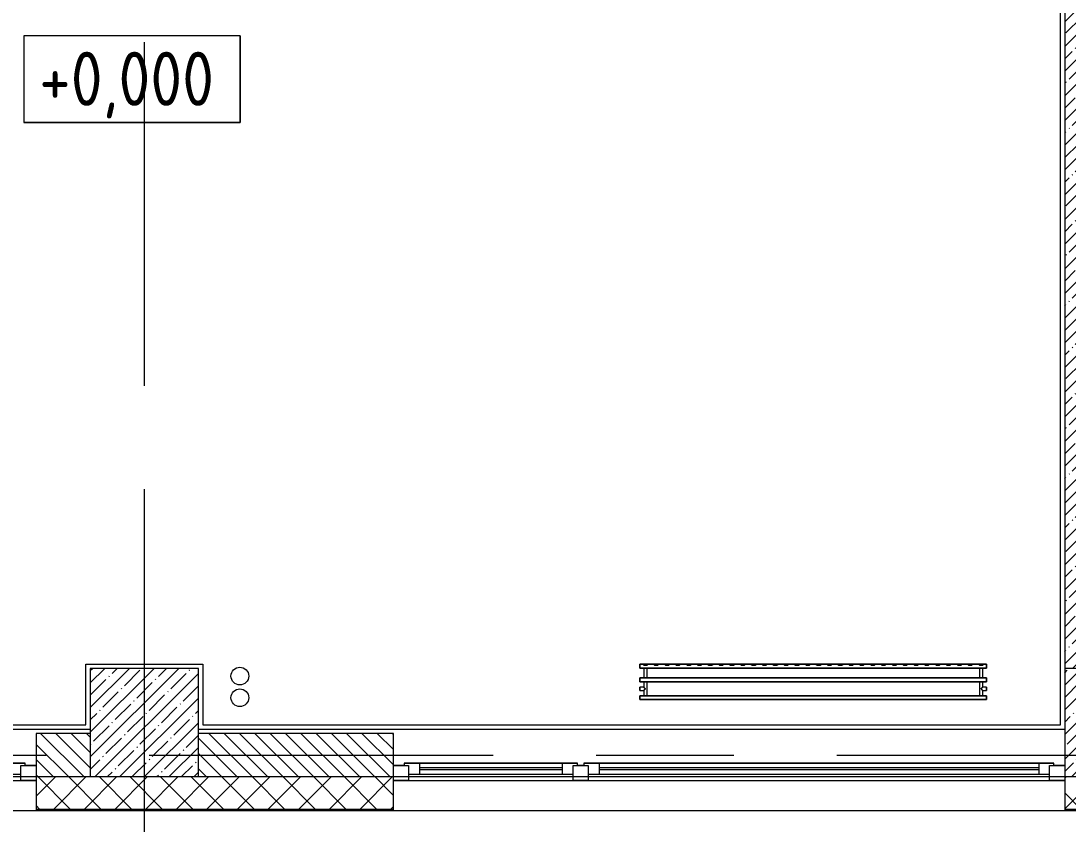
# Model space of a CAD drawing. Header units: millimetres. Extents: x 2623 to 216772, y -8553 to 29000.
# Drawn here: x 25205 to 30040, y -319 to 3391 of the extents above; entities that cross this region are included whole.
import ezdxf

# ---------------------------------------------------------------- set-up
doc = ezdxf.new("R2010")
doc.units = ezdxf.units.MM
doc.linetypes.add('Осевая', pattern=[3175, 635, -476.25, 1587.5, -476.25])
for name, color, linetype, lineweight in [('A-DETL', 7, 'Continuous', 9), ('A-GLAZ', 7, 'Continuous', 9), ('A-WALL', 7, 'Continuous', 9), ('A-WALL-1', 7, 'Continuous', 13), ('G-ANNO-DIMS', 7, 'Continuous', 9), ('I-WALL', 7, 'Continuous', 9), ('S-COLS', 7, 'Continuous', 9), ('Оси', 7, 'Continuous', 9), ('Оси-2', 7, 'Осевая', 9)]:
    doc.layers.add(name, color=color, linetype=linetype, lineweight=lineweight)
doc.layers.add('A-FLOR-1', color=7, linetype='Continuous', lineweight=9, true_color=0xaaaaaa)
doc.layers.add('M-EQPM-1', color=7, linetype='Continuous', lineweight=9, true_color=0xaaaaaa)
doc.styles.add('GOST Common_5', font='GOST_Common.ttf', dxfattribs={"width": 0.9, "height": 250})

# ---------------------------------------------------------------- blocks, each defined once
blk = doc.blocks.new('BSC_Колонна _Прямоугольная - 500х500-V6-План монтажа стен и перегородок 3 этажа в осях 12-23')
at = {"layer": 'S-COLS'}
h = blk.add_hatch(dxfattribs=at)
h.set_pattern_fill('FP_10', color=256, style=0, pattern_type=2)
h.set_pattern_definition([(45, (-43160, -150), (-57.02463, 57.02463), []), (45, (-43102.975, -150), (-57.02463, 57.02463), [100.806, -20.161, 3.353, -16.808])])
h.paths.add_polyline_path([(-250, -250), (250, -250), (250, 250), (-250, 250)])
for p, q in [((250, 250), (-250, 250)), ((-250, 250), (-250, -250)), ((250, -250), (250, 250)), ((-250, -250), (250, -250))]:
    blk.add_line(p, q, dxfattribs=at)
blk = doc.blocks.new('BSC_Колонна _Прямоугольная - 500х500-V7-План монтажа стен и перегородок 3 этажа в осях 12-23')
at = {"layer": 'S-COLS'}
h = blk.add_hatch(dxfattribs=at)
h.set_pattern_fill('FP_11', color=256, style=0, pattern_type=2)
h.set_pattern_definition([(45, (-47660, -150), (-57.02463, 57.02463), []), (45, (-47602.975, -150), (-57.02463, 57.02463), [100.806, -20.161, 3.353, -16.808])])
h.paths.add_polyline_path([(-250, -250), (250, -250), (250, 250), (-250, 250), (-250, 9.6)])
for p, q in [((250, 250), (-250, 250)), ((-250, 250), (-250, -250)), ((250, -250), (250, 250)), ((-250, -250), (250, -250))]:
    blk.add_line(p, q, dxfattribs=at)
blk = doc.blocks.new('120_Окно_СКБ_2Ст - 120_Окно_СКБ_2Ст 3100х2500 _мал_створка слева_ 2-V21-План монтажа стен и перегородок 3 этажа в осях 12-23')
at = {"layer": 'A-GLAZ'}
for p, q in [((-1550, -127), (-1550, -57)), ((-1550, -57), (-1480, -57)), ((1550, -57), (-1550, -57)), ((-1480, -57), (-1480, -127)), ((650, -87), (-1480, -87)), ((-1480, -87), (-1480, -127)), ((-1430, -137), (-1430, -87)), ((600, -137), (600, -87)), ((650, -127), (650, -57)), ((650, -57), (720, -57)), ((650, -127), (650, -87)), ((720, -57), (720, -127)), ((1480, -87), (720, -87)), ((720, -87), (720, -127)), ((770, -137), (770, -87)), ((1430, -137), (1430, -87)), ((1480, -127), (1480, -57)), ((1480, -57), (1550, -57)), ((1480, -127), (1480, -87)), ((1550, -57), (1550, -127)), ((-1480, -127), (-1550, -127)), ((-1550, -127), (-1500, -127)), ((-1480, -127), (-1500, -127)), ((-1500, -127), (-1500, -137)), ((-1500, -137), (670, -137)), ((670, -137), (-1500, -137)), ((-1430, -107), (600, -107)), ((600, -117), (-1430, -117)), ((720, -127), (650, -127)), ((670, -127), (650, -127)), ((670, -127), (700, -127)), ((670, -137), (670, -127)), ((720, -127), (700, -127)), ((700, -127), (700, -137)), ((700, -137), (1500, -137)), ((1500, -137), (700, -137)), ((770, -107), (1430, -107)), ((1430, -117), (770, -117)), ((1550, -127), (1480, -127)), ((1500, -127), (1480, -127)), ((1500, -127), (1550, -127)), ((1500, -137), (1500, -127))]:
    blk.add_line(p, q, dxfattribs=at)
blk = doc.blocks.new('120_Окно_СКБ_1Ст - 120_Окно_СКБ_1Ст 900х2500_h_-22445987-План монтажа стен и перегородок 3 этажа в осях 12-23')
at = {"layer": 'A-GLAZ'}
for p, q in [((-450, -127), (-450, -57)), ((-450, -57), (-380, -57)), ((450, -57), (-450, -57)), ((-380, -57), (-380, -127)), ((380, -87), (-380, -87)), ((-380, -87), (-380, -127)), ((-330, -137), (-330, -87)), ((330, -137), (330, -87)), ((380, -127), (380, -57)), ((380, -57), (450, -57)), ((380, -127), (380, -87)), ((450, -57), (450, -127)), ((-380, -127), (-450, -127)), ((-450, -127), (-400, -127)), ((-380, -127), (-400, -127)), ((-400, -127), (-400, -137)), ((-400, -137), (400, -137)), ((400, -137), (-400, -137)), ((-330, -107), (330, -107)), ((330, -117), (-330, -117)), ((450, -127), (380, -127)), ((400, -127), (380, -127)), ((400, -127), (450, -127)), ((400, -137), (400, -127))]:
    blk.add_line(p, q, dxfattribs=at)
blk = doc.blocks.new('radiator_prado_classic_z_tip_30_po exemplyaru - Classic Z Тип 30-500-V56-План монтажа стен и перегородок 3 этажа в осях 12-23')
at = {"layer": 'M-EQPM-1'}
for p, q in [((0, 228), (0, 210)), ((1600, 228), (0, 228)), ((0, 210), (0, 228)), ((0, 228), (12.5, 228)), ((0, 210), (1600, 210)), ((17.5, 210), (0, 210)), ((12.5, 228), (37.5, 228)), ((37.5, 228), (12.5, 228)), ((12.5, 228), (37.5, 228)), ((12.5, 228), (17.5, 223)), ((12.5, 228), (17.5, 223)), ((32.5, 223), (17.5, 223)), ((17.5, 223), (32.5, 223)), ((17.5, 210), (17.5, 164)), ((17.5, 210), (17.5, 164)), ((31.5, 210), (17.5, 210)), ((17.5, 210), (32.5, 210)), ((32.5, 210), (17.5, 210)), ((17.5, 210), (18.5, 210)), ((18.5, 210), (32.5, 210)), ((31.5, 210), (18.5, 210)), ((32.2, 210), (31.5, 210)), ((32.5, 210), (32.2, 210)), ((32.5, 223), (37.5, 228)), ((37.5, 228), (32.5, 223)), ((32.5, 164), (32.5, 210)), ((32.5, 164), (32.5, 210)), ((1567.5, 210), (32.5, 210)), ((37.5, 228), (62.5, 228)), ((62.5, 228), (87.5, 228)), ((87.5, 228), (62.5, 228)), ((62.5, 228), (87.5, 228)), ((62.5, 228), (67.5, 223)), ((62.5, 228), (67.5, 223)), ((82.5, 223), (67.5, 223)), ((67.5, 223), (82.5, 223)), ((82.5, 223), (87.5, 228)), ((87.5, 228), (82.5, 223)), ((87.5, 228), (112.5, 228)), ((112.5, 228), (137.5, 228)), ((137.5, 228), (112.5, 228)), ((112.5, 228), (137.5, 228)), ((112.5, 228), (117.5, 223)), ((112.5, 228), (117.5, 223)), ((132.5, 223), (117.5, 223)), ((117.5, 223), (132.5, 223)), ((132.5, 223), (137.5, 228)), ((137.5, 228), (132.5, 223)), ((137.5, 228), (162.5, 228)), ((162.5, 228), (187.5, 228)), ((187.5, 228), (162.5, 228)), ((162.5, 228), (187.5, 228)), ((162.5, 228), (167.5, 223)), ((162.5, 228), (167.5, 223)), ((182.5, 223), (167.5, 223)), ((167.5, 223), (182.5, 223)), ((182.5, 223), (187.5, 228)), ((187.5, 228), (182.5, 223)), ((187.5, 228), (212.5, 228)), ((212.5, 228), (237.5, 228)), ((237.5, 228), (212.5, 228)), ((212.5, 228), (237.5, 228)), ((212.5, 228), (217.5, 223)), ((212.5, 228), (217.5, 223)), ((232.5, 223), (217.5, 223)), ((217.5, 223), (232.5, 223)), ((232.5, 223), (237.5, 228)), ((237.5, 228), (232.5, 223)), ((237.5, 228), (262.5, 228)), ((262.5, 228), (287.5, 228)), ((287.5, 228), (262.5, 228)), ((262.5, 228), (287.5, 228)), ((262.5, 228), (267.5, 223)), ((262.5, 228), (267.5, 223)), ((282.5, 223), (267.5, 223)), ((267.5, 223), (282.5, 223)), ((282.5, 223), (287.5, 228)), ((287.5, 228), (282.5, 223)), ((287.5, 228), (312.5, 228)), ((312.5, 228), (337.5, 228)), ((337.5, 228), (312.5, 228)), ((312.5, 228), (337.5, 228)), ((312.5, 228), (317.5, 223)), ((312.5, 228), (317.5, 223)), ((332.5, 223), (317.5, 223)), ((317.5, 223), (332.5, 223)), ((332.5, 223), (337.5, 228)), ((337.5, 228), (332.5, 223)), ((337.5, 228), (362.5, 228)), ((362.5, 228), (387.5, 228)), ((387.5, 228), (362.5, 228)), ((362.5, 228), (387.5, 228)), ((362.5, 228), (367.5, 223)), ((362.5, 228), (367.5, 223)), ((382.5, 223), (367.5, 223)), ((367.5, 223), (382.5, 223)), ((382.5, 223), (387.5, 228)), ((387.5, 228), (382.5, 223)), ((387.5, 228), (412.5, 228)), ((412.5, 228), (437.5, 228)), ((437.5, 228), (412.5, 228)), ((412.5, 228), (437.5, 228)), ((412.5, 228), (417.5, 223)), ((412.5, 228), (417.5, 223)), ((432.5, 223), (417.5, 223)), ((417.5, 223), (432.5, 223)), ((432.5, 223), (437.5, 228)), ((437.5, 228), (432.5, 223)), ((437.5, 228), (462.5, 228)), ((462.5, 228), (487.5, 228)), ((487.5, 228), (462.5, 228)), ((462.5, 228), (487.5, 228)), ((462.5, 228), (467.5, 223)), ((462.5, 228), (467.5, 223)), ((482.5, 223), (467.5, 223)), ((467.5, 223), (482.5, 223)), ((482.5, 223), (487.5, 228)), ((487.5, 228), (482.5, 223)), ((487.5, 228), (512.5, 228)), ((512.5, 228), (537.5, 228)), ((537.5, 228), (512.5, 228)), ((512.5, 228), (537.5, 228)), ((512.5, 228), (517.5, 223)), ((512.5, 228), (517.5, 223)), ((532.5, 223), (517.5, 223)), ((517.5, 223), (532.5, 223)), ((532.5, 223), (537.5, 228)), ((537.5, 228), (532.5, 223)), ((537.5, 228), (562.5, 228)), ((562.5, 228), (587.5, 228)), ((587.5, 228), (562.5, 228)), ((562.5, 228), (587.5, 228)), ((562.5, 228), (567.5, 223)), ((562.5, 228), (567.5, 223)), ((582.5, 223), (567.5, 223)), ((567.5, 223), (582.5, 223)), ((582.5, 223), (587.5, 228)), ((587.5, 228), (582.5, 223)), ((587.5, 228), (612.5, 228)), ((612.5, 228), (637.5, 228)), ((637.5, 228), (612.5, 228)), ((612.5, 228), (637.5, 228)), ((612.5, 228), (617.5, 223)), ((612.5, 228), (617.5, 223)), ((632.5, 223), (617.5, 223)), ((617.5, 223), (632.5, 223)), ((632.5, 223), (637.5, 228)), ((637.5, 228), (632.5, 223)), ((637.5, 228), (662.5, 228)), ((662.5, 228), (687.5, 228)), ((687.5, 228), (662.5, 228)), ((662.5, 228), (687.5, 228)), ((662.5, 228), (667.5, 223)), ((662.5, 228), (667.5, 223)), ((682.5, 223), (667.5, 223)), ((667.5, 223), (682.5, 223)), ((682.5, 223), (687.5, 228)), ((687.5, 228), (682.5, 223)), ((687.5, 228), (712.5, 228)), ((712.5, 228), (737.5, 228)), ((737.5, 228), (712.5, 228)), ((712.5, 228), (737.5, 228)), ((712.5, 228), (717.5, 223)), ((712.5, 228), (717.5, 223)), ((732.5, 223), (717.5, 223)), ((717.5, 223), (732.5, 223)), ((732.5, 223), (737.5, 228)), ((737.5, 228), (732.5, 223)), ((737.5, 228), (762.5, 228)), ((762.5, 228), (787.5, 228)), ((787.5, 228), (762.5, 228)), ((762.5, 228), (787.5, 228)), ((762.5, 228), (767.5, 223)), ((762.5, 228), (767.5, 223)), ((782.5, 223), (767.5, 223)), ((767.5, 223), (782.5, 223)), ((782.5, 223), (787.5, 228)), ((787.5, 228), (782.5, 223)), ((787.5, 228), (812.5, 228)), ((812.5, 228), (837.5, 228)), ((837.5, 228), (812.5, 228)), ((812.5, 228), (837.5, 228)), ((812.5, 228), (817.5, 223)), ((812.5, 228), (817.5, 223)), ((832.5, 223), (817.5, 223)), ((817.5, 223), (832.5, 223)), ((832.5, 223), (837.5, 228)), ((837.5, 228), (832.5, 223)), ((837.5, 228), (862.5, 228)), ((862.5, 228), (887.5, 228)), ((887.5, 228), (862.5, 228)), ((862.5, 228), (887.5, 228)), ((862.5, 228), (867.5, 223)), ((862.5, 228), (867.5, 223)), ((882.5, 223), (867.5, 223)), ((867.5, 223), (882.5, 223)), ((882.5, 223), (887.5, 228)), ((887.5, 228), (882.5, 223)), ((887.5, 228), (912.5, 228)), ((912.5, 228), (937.5, 228)), ((937.5, 228), (912.5, 228)), ((912.5, 228), (937.5, 228)), ((912.5, 228), (917.5, 223)), ((912.5, 228), (917.5, 223)), ((932.5, 223), (917.5, 223)), ((917.5, 223), (932.5, 223)), ((932.5, 223), (937.5, 228)), ((937.5, 228), (932.5, 223)), ((937.5, 228), (962.5, 228)), ((962.5, 228), (987.5, 228)), ((987.5, 228), (962.5, 228)), ((962.5, 228), (987.5, 228)), ((962.5, 228), (967.5, 223)), ((962.5, 228), (967.5, 223)), ((982.5, 223), (967.5, 223)), ((967.5, 223), (982.5, 223)), ((982.5, 223), (987.5, 228)), ((987.5, 228), (982.5, 223)), ((987.5, 228), (1012.5, 228)), ((1012.5, 228), (1037.5, 228)), ((1037.5, 228), (1012.5, 228)), ((1012.5, 228), (1037.5, 228)), ((1012.5, 228), (1017.5, 223)), ((1012.5, 228), (1017.5, 223)), ((1032.5, 223), (1017.5, 223)), ((1017.5, 223), (1032.5, 223)), ((1032.5, 223), (1037.5, 228)), ((1037.5, 228), (1032.5, 223)), ((1037.5, 228), (1062.5, 228)), ((1062.5, 228), (1087.5, 228)), ((1087.5, 228), (1062.5, 228)), ((1062.5, 228), (1087.5, 228)), ((1062.5, 228), (1067.5, 223)), ((1062.5, 228), (1067.5, 223)), ((1082.5, 223), (1067.5, 223)), ((1067.5, 223), (1082.5, 223)), ((1082.5, 223), (1087.5, 228)), ((1087.5, 228), (1082.5, 223)), ((1087.5, 228), (1112.5, 228)), ((1112.5, 228), (1137.5, 228)), ((1137.5, 228), (1112.5, 228)), ((1112.5, 228), (1137.5, 228)), ((1112.5, 228), (1117.5, 223)), ((1112.5, 228), (1117.5, 223)), ((1132.5, 223), (1117.5, 223)), ((1117.5, 223), (1132.5, 223)), ((1132.5, 223), (1137.5, 228)), ((1137.5, 228), (1132.5, 223)), ((1137.5, 228), (1162.5, 228)), ((1162.5, 228), (1187.5, 228)), ((1187.5, 228), (1162.5, 228)), ((1162.5, 228), (1187.5, 228)), ((1162.5, 228), (1167.5, 223)), ((1162.5, 228), (1167.5, 223)), ((1182.5, 223), (1167.5, 223)), ((1167.5, 223), (1182.5, 223)), ((1182.5, 223), (1187.5, 228)), ((1187.5, 228), (1182.5, 223)), ((1187.5, 228), (1212.5, 228)), ((1212.5, 228), (1237.5, 228)), ((1237.5, 228), (1212.5, 228)), ((1212.5, 228), (1237.5, 228)), ((1212.5, 228), (1217.5, 223)), ((1212.5, 228), (1217.5, 223)), ((1232.5, 223), (1217.5, 223)), ((1217.5, 223), (1232.5, 223)), ((1232.5, 223), (1237.5, 228)), ((1237.5, 228), (1232.5, 223)), ((1237.5, 228), (1262.5, 228)), ((1262.5, 228), (1287.5, 228)), ((1287.5, 228), (1262.5, 228)), ((1262.5, 228), (1287.5, 228)), ((1262.5, 228), (1267.5, 223)), ((1262.5, 228), (1267.5, 223)), ((1282.5, 223), (1267.5, 223)), ((1267.5, 223), (1282.5, 223)), ((1282.5, 223), (1287.5, 228)), ((1287.5, 228), (1282.5, 223)), ((1287.5, 228), (1312.5, 228)), ((1312.5, 228), (1337.5, 228)), ((1337.5, 228), (1312.5, 228)), ((1312.5, 228), (1337.5, 228)), ((1312.5, 228), (1317.5, 223)), ((1312.5, 228), (1317.5, 223)), ((1332.5, 223), (1317.5, 223)), ((1317.5, 223), (1332.5, 223)), ((1332.5, 223), (1337.5, 228)), ((1337.5, 228), (1332.5, 223)), ((1337.5, 228), (1362.5, 228)), ((1362.5, 228), (1387.5, 228)), ((1387.5, 228), (1362.5, 228)), ((1362.5, 228), (1387.5, 228)), ((1362.5, 228), (1367.5, 223)), ((1362.5, 228), (1367.5, 223)), ((1382.5, 223), (1367.5, 223)), ((1367.5, 223), (1382.5, 223)), ((1382.5, 223), (1387.5, 228)), ((1387.5, 228), (1382.5, 223)), ((1387.5, 228), (1412.5, 228)), ((1412.5, 228), (1437.5, 228)), ((1437.5, 228), (1412.5, 228)), ((1412.5, 228), (1437.5, 228)), ((1412.5, 228), (1417.5, 223)), ((1412.5, 228), (1417.5, 223)), ((1432.5, 223), (1417.5, 223)), ((1417.5, 223), (1432.5, 223)), ((1432.5, 223), (1437.5, 228)), ((1437.5, 228), (1432.5, 223)), ((1437.5, 228), (1462.5, 228)), ((1462.5, 228), (1487.5, 228)), ((1487.5, 228), (1462.5, 228)), ((1462.5, 228), (1487.5, 228)), ((1462.5, 228), (1467.5, 223)), ((1462.5, 228), (1467.5, 223)), ((1482.5, 223), (1467.5, 223)), ((1467.5, 223), (1482.5, 223)), ((1482.5, 223), (1487.5, 228)), ((1487.5, 228), (1482.5, 223)), ((1487.5, 228), (1512.5, 228)), ((1512.5, 228), (1537.5, 228)), ((1537.5, 228), (1512.5, 228)), ((1512.5, 228), (1537.5, 228)), ((1512.5, 228), (1517.5, 223)), ((1512.5, 228), (1517.5, 223)), ((1532.5, 223), (1517.5, 223)), ((1517.5, 223), (1532.5, 223)), ((1532.5, 223), (1537.5, 228)), ((1537.5, 228), (1532.5, 223)), ((1537.5, 228), (1562.5, 228)), ((1587.5, 228), (1562.5, 228)), ((1562.5, 228), (1587.5, 228)), ((1562.5, 228), (1567.5, 223)), ((1562.5, 228), (1567.5, 223)), ((1562.7, 228), (1587.5, 228)), ((1582.5, 223), (1567.5, 223)), ((1567.5, 223), (1582.5, 223)), ((1567.5, 210), (1567.5, 164)), ((1567.5, 210), (1567.5, 164)), ((1582.5, 210), (1567.5, 210)), ((1567.5, 210), (1582.5, 210)), ((1576.9, 210), (1567.5, 210)), ((1567.5, 210), (1582.5, 210)), ((1581.5, 210), (1568.5, 210)), ((1582.5, 210), (1576.9, 210)), ((1582.5, 223), (1587.5, 228)), ((1587.5, 228), (1582.5, 223)), ((1582.5, 164), (1582.5, 210)), ((1582.5, 164), (1582.5, 210)), ((1600, 210), (1582.5, 210)), ((1587.5, 228), (1600, 228)), ((1600, 210), (1600, 228)), ((1600, 228), (1600, 210)), ((1600, 164), (0, 164)), ((0, 164), (0, 146)), ((0, 146), (0, 164)), ((0, 164), (17.5, 164)), ((0, 146), (1600, 146)), ((17.5, 146), (0, 146)), ((17.7, 164), (17.5, 164)), ((17.5, 164), (17.7, 164)), ((17.7, 164), (17.5, 164)), ((17.5, 164), (17.7, 164)), ((17.5, 146), (17.5, 121.5)), ((17.5, 146), (17.5, 121.5)), ((17.5, 146), (17.7, 146)), ((17.7, 146), (17.5, 146)), ((17.5, 146), (17.7, 146)), ((17.7, 146), (17.5, 146)), ((17.8, 164), (17.7, 164)), ((17.7, 164), (17.8, 164)), ((17.8, 164), (17.7, 164)), ((17.7, 164), (17.8, 164)), ((17.7, 146), (17.8, 146)), ((17.8, 146), (17.7, 146)), ((17.7, 146), (17.8, 146)), ((17.8, 146), (17.7, 146)), ((32.5, 164), (17.8, 164)), ((17.8, 164), (32.5, 164)), ((32.5, 164), (17.8, 164)), ((17.8, 164), (32.5, 164)), ((17.8, 146), (32.5, 146)), ((32.5, 146), (17.8, 146)), ((17.8, 146), (32.5, 146)), ((32.5, 146), (17.8, 146)), ((18.5, 164), (31.5, 164)), ((31.5, 146), (18.5, 146)), ((32.5, 164), (1567.5, 164)), ((32.5, 82), (32.5, 146)), ((32.5, 82), (32.5, 146)), ((1567.5, 146), (32.5, 146)), ((1582.5, 164), (1567.5, 164)), ((1567.5, 164), (1582.2, 164)), ((1582.5, 164), (1567.5, 164)), ((1567.5, 164), (1582.5, 164)), ((1567.5, 146), (1567.5, 82)), ((1567.5, 146), (1567.5, 82)), ((1567.5, 146), (1582.5, 146)), ((1582.5, 146), (1567.5, 146)), ((1567.5, 146), (1573.1, 146)), ((1582.5, 146), (1567.5, 146)), ((1568.5, 164), (1581.5, 164)), ((1581.5, 146), (1568.5, 146)), ((1573.1, 146), (1582.5, 146)), ((1582.2, 164), (1582.5, 164)), ((1582.5, 164), (1600, 164)), ((1582.5, 121.5), (1582.5, 146)), ((1582.5, 121.5), (1582.5, 146)), ((1600, 146), (1582.5, 146)), ((1600, 146), (1600, 164)), ((1600, 164), (1600, 146)), ((17.5, 121.5), (0, 121.5)), ((17.5, 121.5), (0, 121.5)), ((0, 121.5), (0, 121.2)), ((0, 106.5), (0, 121.5)), ((0, 121.2), (0, 108.7)), ((0, 121.2), (0, 120.5)), ((0, 120.5), (0, 121.2)), ((0, 121.2), (0, 121.2)), ((0, 120.5), (0, 119.3)), ((0, 119.3), (0, 120.5)), ((0, 119.3), (0, 117.8)), ((0, 117.8), (0, 119.3)), ((0, 117.8), (0, 115.9)), ((0, 115.9), (0, 117.8)), ((0, 115.9), (0, 114)), ((0, 114), (0, 115.9)), ((0, 114), (0, 112.1)), ((0, 112.1), (0, 114)), ((0, 112.1), (0, 110.2)), ((0, 110.2), (0, 112.1)), ((0, 110.2), (0, 108.7)), ((0, 108.7), (0, 110.2)), ((0, 108.7), (0, 106.8)), ((0, 108.7), (0, 106.8)), ((0, 106.8), (0, 108.7)), ((0, 106.8), (0, 106.5)), ((0, 106.8), (0, 106.8)), ((0, 106.5), (17.5, 106.5)), ((0, 106.5), (17.5, 106.5)), ((17.5, 106.5), (17.5, 82)), ((17.5, 106.5), (17.5, 82)), ((1600, 121.5), (1582.5, 121.5)), ((1600, 121.5), (1582.5, 121.5)), ((1582.5, 82), (1582.5, 106.5)), ((1582.5, 106.5), (1600, 106.5)), ((1582.5, 82), (1582.5, 106.5)), ((1582.5, 106.5), (1600, 106.5)), ((1600, 121.5), (1600, 106.5)), ((1600, 121.2), (1600, 121.5)), ((1600, 121.5), (1600, 121.2)), ((1600, 121.2), (1600, 121.5)), ((1600, 112.1), (1600, 121.2)), ((1600, 121.2), (1600, 106.8)), ((1600, 106.8), (1600, 121.2)), ((1600, 106.8), (1600, 112.1)), ((1600, 106.5), (1600, 106.8)), ((1600, 106.8), (1600, 106.5)), ((1600, 106.5), (1600, 106.8)), ((1600, 82), (0, 82)), ((0, 82), (0, 64)), ((0, 64), (0, 82)), ((0, 82), (17.5, 82)), ((1600, 64), (0, 64)), ((0, 64), (1600, 64)), ((17.7, 82), (17.5, 82)), ((17.5, 82), (17.7, 82)), ((17.7, 82), (17.5, 82)), ((17.5, 82), (17.7, 82)), ((17.8, 82), (17.7, 82)), ((17.7, 82), (17.8, 82)), ((17.8, 82), (17.7, 82)), ((17.7, 82), (17.8, 82)), ((32.5, 82), (17.8, 82)), ((17.8, 82), (32.5, 82)), ((32.5, 82), (17.8, 82)), ((17.8, 82), (32.5, 82)), ((18.5, 82), (31.5, 82)), ((32.5, 82), (1567.5, 82)), ((1582.5, 82), (1567.5, 82)), ((1567.5, 82), (1582.5, 82)), ((1576.9, 82), (1567.5, 82)), ((1567.5, 82), (1582.5, 82)), ((1568.5, 82), (1581.5, 82)), ((1582.2, 82), (1576.9, 82)), ((1582.5, 82), (1582.2, 82)), ((1582.5, 82), (1600, 82)), ((1600, 64), (1600, 82)), ((1600, 82), (1600, 64))]:
    blk.add_line(p, q, dxfattribs=at)
for points, knots in [([(17.7, 121.3), (17.6, 121.4), (17.5, 121.5), (17.5, 121.5), (17.5, 121.5)], [0.8928571, 0.8928571, 0.8928571, 0.8928571, 0.9285714, 1, 1, 1, 1]), ([(17.5, 121.5), (17.5, 121.5), (17.5, 121.5), (17.6, 121.4), (17.7, 121.3)], [0, 0, 0, 0, 0.0714286, 0.1071429, 0.1071429, 0.1071429, 0.1071429]), ([(17.5, 121.5), (17.5, 121.5), (17.5, 121.5), (17.6, 121.4), (17.7, 121.3)], [0, 0, 0, 0, 0.0714286, 0.1071429, 0.1071429, 0.1071429, 0.1071429]), ([(17.7, 121.3), (17.6, 121.4), (17.5, 121.5), (17.5, 121.5), (17.5, 121.5)], [0.8928571, 0.8928571, 0.8928571, 0.8928571, 0.9285714, 1, 1, 1, 1]), ([(17.5, 106.5), (17.5, 106.5), (17.5, 106.5), (17.6, 106.6), (17.7, 106.7)], [0, 0, 0, 0, 0.0714286, 0.1071429, 0.1071429, 0.1071429, 0.1071429]), ([(17.7, 106.7), (17.6, 106.6), (17.5, 106.5), (17.5, 106.5), (17.5, 106.5)], [0.8928571, 0.8928571, 0.8928571, 0.8928571, 0.9285714, 1, 1, 1, 1]), ([(17.7, 106.7), (17.6, 106.6), (17.5, 106.5), (17.5, 106.5), (17.5, 106.5)], [0.8928571, 0.8928571, 0.8928571, 0.8928571, 0.9285714, 1, 1, 1, 1]), ([(17.5, 106.5), (17.5, 106.5), (17.5, 106.5), (17.6, 106.6), (17.7, 106.7)], [0, 0, 0, 0, 0.0714286, 0.1071429, 0.1071429, 0.1071429, 0.1071429]), ([(17.8, 121.2), (17.8, 121.2), (17.9, 121.1), (18.1, 120.9), (18.3, 120.7), (18.5, 120.5), (18.7, 120.3), (19, 120), (19.3, 119.7), (19.6, 119.4), (19.8, 119.1), (20.3, 118.7), (20.7, 118.3), (21.1, 117.9), (21.6, 117.4), (22.4, 116.6), (23.1, 115.9), (23.6, 115.4)], [0.1428571, 0.1428571, 0.1428571, 0.1428571, 0.1785714, 0.2142857, 0.25, 0.2857143, 0.3214286, 0.3571429, 0.3928571, 0.4285714, 0.4642857, 0.5, 0.5714286, 0.6071429, 0.6428571, 0.7142857, 0.8571429, 0.8571429, 0.8571429, 0.8571429]), ([(25, 114), (24.5, 114.5), (23.6, 115.4), (22.4, 116.6), (21.6, 117.4), (21.1, 117.9), (20.8, 118.2), (20.5, 118.5), (20.2, 118.8), (19.8, 119.1), (19.6, 119.4), (19.3, 119.7), (19, 120), (18.7, 120.3), (18.5, 120.5), (18.3, 120.7), (18.1, 120.9), (17.9, 121.1), (17.8, 121.2), (17.8, 121.2)], [0, 0, 0, 0, 0.1428571, 0.2857143, 0.3571429, 0.3928571, 0.4285714, 0.4642857, 0.5, 0.5357143, 0.5714286, 0.6071429, 0.6428571, 0.6785714, 0.7142857, 0.75, 0.7857143, 0.8214286, 0.8571429, 0.8571429, 0.8571429, 0.8571429]), ([(17.8, 106.8), (17.8, 106.8), (17.9, 106.9), (18.1, 107.1), (18.3, 107.3), (18.5, 107.5), (18.7, 107.7), (19, 108), (19.3, 108.3), (19.6, 108.6), (19.8, 108.9), (20.3, 109.3), (20.7, 109.7), (21.1, 110.1), (21.6, 110.6), (22.4, 111.4), (23.6, 112.6), (24.5, 113.5), (25, 114)], [0.1428571, 0.1428571, 0.1428571, 0.1428571, 0.1785714, 0.2142857, 0.25, 0.2857143, 0.3214286, 0.3571429, 0.3928571, 0.4285714, 0.4642857, 0.5, 0.5714286, 0.6071429, 0.6428571, 0.7142857, 0.8571429, 1, 1, 1, 1]), ([(22.1, 111.1), (21.9, 110.9), (21.6, 110.6), (21.1, 110.1), (20.8, 109.8), (20.5, 109.5), (20.2, 109.2), (19.8, 108.9), (19.6, 108.6), (19.3, 108.3), (19, 108), (18.7, 107.7), (18.5, 107.5), (18.3, 107.3), (18.1, 107.1), (17.9, 106.9), (17.8, 106.8), (17.8, 106.8)], [0.2857143, 0.2857143, 0.2857143, 0.2857143, 0.3571429, 0.3928571, 0.4285714, 0.4642857, 0.5, 0.5357143, 0.5714286, 0.6071429, 0.6428571, 0.6785714, 0.7142857, 0.75, 0.7857143, 0.8214286, 0.8571429, 0.8571429, 0.8571429, 0.8571429]), ([(17.8, 106.8), (17.8, 106.8), (17.9, 106.9), (18.1, 107.1), (18.3, 107.3), (18.5, 107.5), (18.7, 107.7), (19, 108), (19.3, 108.3), (19.6, 108.6), (19.9, 108.8), (20.3, 109.3), (20.6, 109.6), (20.8, 109.8)], [0.1428571, 0.1428571, 0.1428571, 0.1428571, 0.1785714, 0.2142857, 0.25, 0.2857143, 0.3214286, 0.3571429, 0.3928571, 0.4285714, 0.4642857, 0.5, 0.5714286, 0.5714286, 0.5714286, 0.5714286]), ([(19.6, 119.4), (19.7, 119.3), (19.9, 119.2), (20.3, 118.7), (20.6, 118.4), (20.8, 118.2)], [0.4285714, 0.4285714, 0.4285714, 0.4285714, 0.4642857, 0.5, 0.5714286, 0.5714286, 0.5714286, 0.5714286]), ([(22.1, 116.9), (21.9, 117.1), (21.6, 117.4), (21.1, 117.9), (20.9, 118.1), (20.8, 118.2)], [0.2857143, 0.2857143, 0.2857143, 0.2857143, 0.3571429, 0.3928571, 0.4285714, 0.4285714, 0.4285714, 0.4285714]), ([(20.8, 118.2), (20.9, 118.1), (21.1, 117.9), (21.6, 117.4), (21.9, 117.1), (22.1, 116.9)], [0.5714286, 0.5714286, 0.5714286, 0.5714286, 0.6071429, 0.6428571, 0.7142857, 0.7142857, 0.7142857, 0.7142857]), ([(20.8, 109.8), (20.9, 109.9), (21.1, 110.1), (21.6, 110.6), (21.9, 110.9), (22.1, 111.1)], [0.5714286, 0.5714286, 0.5714286, 0.5714286, 0.6071429, 0.6428571, 0.7142857, 0.7142857, 0.7142857, 0.7142857]), ([(22.1, 111.1), (21.9, 110.9), (21.6, 110.6), (21.1, 110.1), (20.9, 109.9), (20.8, 109.8)], [0.2857143, 0.2857143, 0.2857143, 0.2857143, 0.3571429, 0.3928571, 0.4285714, 0.4285714, 0.4285714, 0.4285714]), ([(1575, 114), (1575.5, 114.5), (1576.4, 115.4), (1577.6, 116.6), (1578.4, 117.4), (1578.9, 117.9), (1579.2, 118.2), (1579.5, 118.5), (1579.8, 118.8), (1580.1, 119.2), (1580.4, 119.4), (1580.7, 119.7), (1581, 120), (1581.3, 120.3), (1581.5, 120.5), (1581.7, 120.7), (1581.9, 120.9), (1582.1, 121.1), (1582.2, 121.2), (1582.3, 121.3), (1582.5, 121.5), (1582.5, 121.5), (1582.5, 121.5)], [0, 0, 0, 0, 0.142857, 0.285714, 0.357143, 0.392857, 0.428571, 0.464286, 0.5, 0.535714, 0.571429, 0.607143, 0.642857, 0.678571, 0.714286, 0.75, 0.785714, 0.821429, 0.857143, 0.892857, 0.928571, 1, 1, 1, 1]), ([(1582.5, 106.5), (1582.5, 106.5), (1582.5, 106.5), (1582.3, 106.7), (1582.2, 106.8), (1582.1, 106.9), (1581.9, 107.1), (1581.7, 107.3), (1581.5, 107.5), (1581.3, 107.7), (1581, 108), (1580.7, 108.3), (1580.4, 108.6), (1580.1, 108.8), (1579.7, 109.3), (1579.3, 109.7), (1578.9, 110.1), (1578.4, 110.6), (1577.6, 111.4), (1576.4, 112.6), (1575.5, 113.5), (1575, 114)], [0, 0, 0, 0, 0.071429, 0.107143, 0.142857, 0.178571, 0.214286, 0.25, 0.285714, 0.321429, 0.357143, 0.392857, 0.428571, 0.464286, 0.5, 0.571429, 0.607143, 0.642857, 0.714286, 0.857143, 1, 1, 1, 1]), ([(1582.2, 121.2), (1582.2, 121.2), (1582.1, 121.1), (1581.9, 120.9), (1581.7, 120.7), (1581.5, 120.5), (1581.3, 120.3), (1581, 120), (1580.7, 119.7), (1580.4, 119.4), (1580.1, 119.2), (1579.7, 118.7), (1579.3, 118.3), (1578.9, 117.9), (1578.4, 117.4), (1577.6, 116.6), (1576.9, 115.9), (1576.4, 115.4)], [0.1428571, 0.1428571, 0.1428571, 0.1428571, 0.1785714, 0.2142857, 0.25, 0.2857143, 0.3214286, 0.3571429, 0.3928571, 0.4285714, 0.4642857, 0.5, 0.5714286, 0.6071429, 0.6428571, 0.7142857, 0.8571429, 0.8571429, 0.8571429, 0.8571429]), ([(1582.2, 121.2), (1582.2, 121.2), (1582.1, 121.1), (1581.9, 120.9), (1581.7, 120.7), (1581.5, 120.5), (1581.3, 120.3), (1581, 120), (1580.7, 119.7), (1580.4, 119.4), (1580.1, 119.2), (1579.7, 118.7), (1579.3, 118.3), (1578.9, 117.9), (1578.4, 117.4), (1577.6, 116.6), (1576.9, 115.9), (1576.4, 115.4)], [0.1428571, 0.1428571, 0.1428571, 0.1428571, 0.1785714, 0.2142857, 0.25, 0.2857143, 0.3214286, 0.3571429, 0.3928571, 0.4285714, 0.4642857, 0.5, 0.5714286, 0.6071429, 0.6428571, 0.7142857, 0.8571429, 0.8571429, 0.8571429, 0.8571429]), ([(1576.4, 115.4), (1576.9, 115.9), (1577.6, 116.6), (1578.4, 117.4), (1578.9, 117.9), (1579.2, 118.2), (1579.5, 118.5), (1579.8, 118.8), (1580.1, 119.2), (1580.4, 119.4), (1580.7, 119.7), (1581, 120), (1581.3, 120.3), (1581.5, 120.5), (1581.7, 120.7), (1581.9, 120.9), (1582.1, 121.1), (1582.2, 121.2), (1582.2, 121.2)], [0.1428571, 0.1428571, 0.1428571, 0.1428571, 0.2857143, 0.3571429, 0.3928571, 0.4285714, 0.4642857, 0.5, 0.5357143, 0.5714286, 0.6071429, 0.6428571, 0.6785714, 0.7142857, 0.75, 0.7857143, 0.8214286, 0.8571429, 0.8571429, 0.8571429, 0.8571429]), ([(1577.9, 111.1), (1578.1, 110.9), (1578.4, 110.6), (1578.9, 110.1), (1579.2, 109.8), (1579.5, 109.5), (1579.8, 109.2), (1580.1, 108.8), (1580.4, 108.6), (1580.7, 108.3), (1581, 108), (1581.3, 107.7), (1581.5, 107.5), (1581.7, 107.3), (1581.9, 107.1), (1582.1, 106.9), (1582.2, 106.8), (1582.2, 106.8)], [0.2857143, 0.2857143, 0.2857143, 0.2857143, 0.3571429, 0.3928571, 0.4285714, 0.4642857, 0.5, 0.5357143, 0.5714286, 0.6071429, 0.6428571, 0.6785714, 0.7142857, 0.75, 0.7857143, 0.8214286, 0.8571429, 0.8571429, 0.8571429, 0.8571429]), ([(1577.9, 111.1), (1578.1, 110.9), (1578.4, 110.6), (1578.9, 110.1), (1579.2, 109.8), (1579.5, 109.5), (1579.8, 109.2), (1580.1, 108.8), (1580.4, 108.6), (1580.7, 108.3), (1581, 108), (1581.3, 107.7), (1581.5, 107.5), (1581.7, 107.3), (1581.9, 107.1), (1582.1, 106.9), (1582.2, 106.8), (1582.2, 106.8)], [0.2857143, 0.2857143, 0.2857143, 0.2857143, 0.3571429, 0.3928571, 0.4285714, 0.4642857, 0.5, 0.5357143, 0.5714286, 0.6071429, 0.6428571, 0.6785714, 0.7142857, 0.75, 0.7857143, 0.8214286, 0.8571429, 0.8571429, 0.8571429, 0.8571429]), ([(1582.2, 106.8), (1582.2, 106.8), (1582.1, 106.9), (1581.9, 107.1), (1581.7, 107.3), (1581.5, 107.5), (1581.3, 107.7), (1581, 108), (1580.7, 108.3), (1580.4, 108.6), (1580.1, 108.8), (1579.7, 109.3), (1579.3, 109.7), (1578.9, 110.1), (1578.4, 110.6), (1578.1, 110.9), (1577.9, 111.1)], [0.1428571, 0.1428571, 0.1428571, 0.1428571, 0.1785714, 0.2142857, 0.25, 0.2857143, 0.3214286, 0.3571429, 0.3928571, 0.4285714, 0.4642857, 0.5, 0.5714286, 0.6071429, 0.6428571, 0.7142857, 0.7142857, 0.7142857, 0.7142857]), ([(1582.5, 121.5), (1582.5, 121.5), (1582.5, 121.5), (1582.3, 121.3), (1582.3, 121.3), (1582.2, 121.2)], [0, 0, 0, 0, 0.0714286, 0.1071429, 0.1428571, 0.1428571, 0.1428571, 0.1428571]), ([(1582.5, 121.5), (1582.5, 121.5), (1582.5, 121.5), (1582.3, 121.3), (1582.3, 121.3), (1582.2, 121.2)], [0, 0, 0, 0, 0.0714286, 0.1071429, 0.1428571, 0.1428571, 0.1428571, 0.1428571]), ([(1582.2, 121.2), (1582.3, 121.3), (1582.3, 121.3), (1582.5, 121.5), (1582.5, 121.5), (1582.5, 121.5)], [0.8571429, 0.8571429, 0.8571429, 0.8571429, 0.8928571, 0.9285714, 1, 1, 1, 1]), ([(1582.2, 106.8), (1582.3, 106.7), (1582.3, 106.7), (1582.5, 106.5), (1582.5, 106.5), (1582.5, 106.5)], [0.8571429, 0.8571429, 0.8571429, 0.8571429, 0.8928571, 0.9285714, 1, 1, 1, 1]), ([(1582.2, 106.8), (1582.3, 106.7), (1582.3, 106.7), (1582.5, 106.5), (1582.5, 106.5), (1582.5, 106.5)], [0.8571429, 0.8571429, 0.8571429, 0.8571429, 0.8928571, 0.9285714, 1, 1, 1, 1]), ([(1582.5, 106.5), (1582.5, 106.5), (1582.5, 106.5), (1582.3, 106.7), (1582.3, 106.7), (1582.2, 106.8)], [0, 0, 0, 0, 0.0714286, 0.1071429, 0.1428571, 0.1428571, 0.1428571, 0.1428571])]:
    blk.add_open_spline(points, degree=3, knots=knots, dxfattribs=at)
for points in [[(17.8, 121.2), (17.7, 121.3), (17.7, 121.3), (17.7, 121.3)], [(17.7, 121.3), (17.7, 121.3), (17.7, 121.3), (17.8, 121.2)], [(17.7, 121.3), (17.7, 121.3), (17.7, 121.3), (17.8, 121.2)], [(17.8, 121.2), (17.7, 121.3), (17.7, 121.3), (17.7, 121.3)], [(17.7, 106.7), (17.7, 106.7), (17.7, 106.7), (17.8, 106.8)], [(17.8, 106.8), (17.7, 106.7), (17.7, 106.7), (17.7, 106.7)], [(17.8, 106.8), (17.7, 106.7), (17.7, 106.7), (17.7, 106.7)], [(17.7, 106.7), (17.7, 106.7), (17.7, 106.7), (17.8, 106.8)], [(20.8, 118.2), (20.7, 118.3), (20.5, 118.5), (20.2, 118.8), (19.9, 119.2), (19.6, 119.4), (19.3, 119.7), (19, 120), (18.7, 120.3), (18.5, 120.5), (18.3, 120.7), (18.1, 120.9), (17.9, 121.1), (17.8, 121.2), (17.8, 121.2)], [(17.8, 121.2), (17.8, 121.2), (17.9, 121.1), (18.1, 120.9), (18.3, 120.7), (18.5, 120.5), (18.7, 120.3), (19, 120), (19.3, 119.7), (19.5, 119.5), (19.6, 119.4)], [(20.8, 109.8), (20.7, 109.7), (20.5, 109.5), (20.2, 109.2), (19.9, 108.8), (19.6, 108.6), (19.3, 108.3), (19, 108), (18.7, 107.7), (18.5, 107.5), (18.3, 107.3), (18.1, 107.1), (17.9, 106.9), (17.8, 106.8), (17.8, 106.8)], [(23.6, 115.4), (23.1, 115.9), (22.6, 116.4), (22.1, 116.9)], [(22.1, 116.9), (22.6, 116.4), (23.1, 115.9), (23.6, 115.4)], [(22.1, 111.1), (22.6, 111.6), (23.1, 112.1), (23.6, 112.6)], [(23.6, 112.6), (23.1, 112.1), (22.6, 111.6), (22.1, 111.1)], [(23.6, 112.6), (23.1, 112.1), (22.6, 111.6), (22.1, 111.1)], [(25, 114), (24.5, 114.5), (24, 115), (23.6, 115.4)], [(23.6, 115.4), (24, 115), (24.5, 114.5), (25, 114)], [(23.6, 115.4), (24, 115), (24.5, 114.5), (25, 114)], [(23.6, 112.6), (24, 113), (24.5, 113.5), (25, 114)], [(25, 114), (24.5, 113.5), (24, 113), (23.6, 112.6)], [(25, 114), (24.5, 113.5), (24, 113), (23.6, 112.6)], [(1576.4, 115.4), (1576, 115), (1575.5, 114.5), (1575, 114)], [(1576.4, 115.4), (1576, 115), (1575.5, 114.5), (1575, 114)], [(1575, 114), (1575.5, 114.5), (1576, 115), (1576.4, 115.4)], [(1575, 114), (1575.5, 113.5), (1576.4, 112.6), (1577.4, 111.6), (1577.9, 111.1)], [(1575, 114), (1575.5, 113.5), (1576.4, 112.6), (1577.4, 111.6), (1577.9, 111.1)], [(1577.9, 111.1), (1577.4, 111.6), (1576.4, 112.6), (1575.5, 113.5), (1575, 114)]]:
    blk.add_open_spline(points, degree=3, dxfattribs=at)
blk = doc.blocks.new('Высотные отметки - 10х4_h_-17668695-План монтажа стен и перегородок 3 этажа в осях 12-23')
at = {"layer": 'G-ANNO-DIMS'}
for p, q in [((-5, 4), (-5, 0)), ((5, 4), (-5, 4)), ((5, 4), (-5, 4)), ((-5, 4), (-5, 0)), ((5, 4), (5, 0)), ((5, 0), (5, 4)), ((5, 0), (-5, 0)), ((-5, 0), (5, 0))]:
    blk.add_line(p, q, dxfattribs=at)

msp = doc.modelspace()

# ---------------------------------------------------------------- hatches: boundary and pattern name
at = {"layer": 'A-WALL'}
h = msp.add_hatch(dxfattribs=at)
h.set_pattern_fill('FP_22', color=256, style=0, pattern_type=2)
h.set_pattern_definition([(135, (-17385.513, 0), (-35.35534, -35.35534), [])])
h.paths.add_polyline_path([(47802.5, -100), (48024.5, -100), (48024.5, 100), (47774.5, 100), (47774.5, -100)])
h.paths.add_polyline_path([(46348.4, -100), (46874.5, -100), (46874.5, 100), (46324.5, 100), (46324.5, -100)])
h.paths.add_polyline_path([(44224.5, -100), (44224.5, 100), (44024.5, 100), (44024.5, -100), (44167.2, -100)])
h.paths.add_polyline_path([(40424.5, -100), (40424.5, 100), (39524.5, 100), (39524.5, -100), (39804.8, -100)])
h.paths.add_polyline_path([(37623.6, -100), (38124.5, -100), (38124.5, 100), (37374.5, 100), (37374.5, -100)])
h.paths.add_polyline_path([(35274.5, -100), (35274.5, 100), (35024.5, 100), (35024.5, -100)])
h.paths.add_polyline_path([(33261.2, -100), (33624.5, -100), (33624.5, 100), (32874.5, 100), (32874.5, -100)])
h.paths.add_polyline_path([(30524.5, -100), (30774.5, -100), (30774.5, 100), (30524.5, 100), (30524.5, 5.7)])
h.paths.add_polyline_path([(26717.6, -100), (26924.5, -100), (26924.5, 100), (26024.5, 100), (26024.5, -100)])
h.paths.add_polyline_path([(25274.5, -100), (25524.5, -100), (25524.5, 100), (25274.5, 100)])
h.paths.add_polyline_path([(24374.5, -100), (24374.5, 100), (23754.5, 100), (23754.5, -100), (23809.4, -100)])
h = msp.add_hatch(dxfattribs=at)
h.set_pattern_fill('FP_23', color=256, style=0, pattern_type=2)
h.set_pattern_definition([(45, (-17385.51, 0), (-70.71068, 70.71068), []), (135, (-17385.51, 0), (-70.71068, -70.71068), [])])
h.paths.add_polyline_path([(37374.5, -250), (38124.5, -250), (38124.5, -100), (37374.5, -100)])
h.paths.add_polyline_path([(39241.6, -250), (39241.6, -100), (39024.5, -100), (39024.5, -250), (39077.7, -250)])
h.paths.add_polyline_path([(34524.5, -250), (35274.5, -250), (35274.5, -100), (34524.5, -100)])
h.paths.add_polyline_path([(33624.5, -250), (33624.5, -100), (32874.5, -100), (32874.5, -250), (33261.2, -250)])
h.paths.add_polyline_path([(30774.5, -250), (30774.5, -100), (30024.5, -100), (30024.5, -250), (30524.5, -250)])
h.paths.add_polyline_path([(26717.6, -250), (26924.5, -250), (26924.5, -100), (25274.5, -100), (25274.5, -250), (25990.6, -250)])
h.paths.add_polyline_path([(23809.4, -250), (24374.5, -250), (24374.5, -100), (23754.5, -100), (23754.5, -250)])
h.paths.add_polyline_path([(21628.2, -250), (21654.5, -250), (21654.5, -100), (21347.1, -100), (21347.1, -250)])
at = {"layer": 'I-WALL'}
h = msp.add_hatch(dxfattribs=at)
h.set_pattern_fill('FP_20', color=256, style=0, pattern_type=2)
h.set_pattern_definition([(45, (-17385.51, 0), (-57.02463, 57.02463), []), (45, (-17328.49, 0), (-57.02463, 57.02463), [100.806, -20.161, 3.353, -16.808])])
h.paths.add_polyline_path([(30235, 400), (30244.5, 400), (30244.5, 7400), (30024.5, 7400), (30024.5, 400)])

# ---------------------------------------------------------------- linework, layer by layer
at = {"layer": 'A-DETL'}
for centre in [(26215.5, 364.8), (26215.5, 264.8)]:
    msp.add_circle(centre, 41, dxfattribs=at)
at = {"layer": 'A-FLOR-1'}
for p, q in [((30004.5, 140), (30004.5, 7050)), ((25504.5, 140), (25504.5, 420)), ((25504.5, 420), (26044.5, 420)), ((26044.5, 420), (26044.5, 140)), ((21674.5, 140), (25504.5, 140)), ((26044.5, 140), (30004.5, 140))]:
    msp.add_line(p, q, dxfattribs=at)
at = {"layer": 'A-WALL'}
for p, q in [((25524.5, 100), (25274.5, 100)), ((25274.5, 100), (25274.5, -258)), ((26924.5, 100), (26024.5, 100)), ((26924.5, -258), (26924.5, 100)), ((24374.5, -100), (25274.5, -100)), ((26924.5, -100), (30024.5, -100)), ((30024.5, -100), (30024.5, -258)), ((32874.5, -258), (21347.1, -258))]:
    msp.add_line(p, q, dxfattribs=at)
at = {"layer": 'A-WALL-1'}
for p, q in [((25274.5, -100), (25524.5, -100)), ((26024.5, -100), (26924.5, -100)), ((25274.5, -250), (26924.5, -250)), ((25274.5, -253), (26924.5, -253)), ((30024.5, -250), (30774.5, -250)), ((30024.5, -253), (30774.5, -253))]:
    msp.add_line(p, q, dxfattribs=at)
at = {"layer": 'I-WALL'}
for p, q in [((30024.5, 7070), (30024.5, 400)), ((21664.5, 120), (25524.5, 120)), ((26024.5, 120), (30024.5, 120))]:
    msp.add_line(p, q, dxfattribs=at)
at = {"layer": 'Оси'}
msp.add_line((25774.5, -1906.3), (25774.5, 593.7), dxfattribs=at)
at = {"layer": 'Оси-2'}
for p, q in [((25774.5, 593.7), (25774.5, 24850)), ((21511, 0), (64864.5, 0))]:
    msp.add_line(p, q, dxfattribs=at)

# ---------------------------------------------------------------- block references
at = {"layer": 'A-GLAZ', "rotation": 180}
for name, p in [('120_Окно_СКБ_1Ст - 120_Окно_СКБ_1Ст 900х2500_h_-22445987-План монтажа стен и перегородок 3 этажа в осях 12-23', (24824.5, -175)), ('120_Окно_СКБ_2Ст - 120_Окно_СКБ_2Ст 3100х2500 _мал_створка слева_ 2-V21-План монтажа стен и перегородок 3 этажа в осях 12-23', (28474.5, -175))]:
    msp.add_blockref(name, p, dxfattribs=at)
at = {"layer": 'G-ANNO-DIMS', "xscale": 99.99999999999993, "yscale": 99.99999999999993, "zscale": 99.99999999999993}
msp.add_blockref('Высотные отметки - 10х4_h_-17668695-План монтажа стен и перегородок 3 этажа в осях 12-23', (25717.3, 2922.4), dxfattribs=at)
at = {"layer": 'M-EQPM-1'}
msp.add_blockref('radiator_prado_classic_z_tip_30_po exemplyaru - Classic Z Тип 30-500-V56-План монтажа стен и перегородок 3 этажа в осях 12-23', (28063.2, 192), dxfattribs=at)
at = {"layer": 'S-COLS'}
for name, p in [('BSC_Колонна _Прямоугольная - 500х500-V6-План монтажа стен и перегородок 3 этажа в осях 12-23', (25774.5, 150)), ('BSC_Колонна _Прямоугольная - 500х500-V7-План монтажа стен и перегородок 3 этажа в осях 12-23', (30274.5, 150))]:
    msp.add_blockref(name, p, dxfattribs=at)

# ---------------------------------------------------------------- texts
at = {"layer": 'G-ANNO-DIMS', "insert": (25288.7, 3249.1), "char_height": 250, "width": 1028.823, "attachment_point": 1, "line_spacing_factor": 1.022761, "style": 'GOST Common_5'}
msp.add_mtext('+0,000', dxfattribs=at)

doc.saveas('drawing.dxf')
